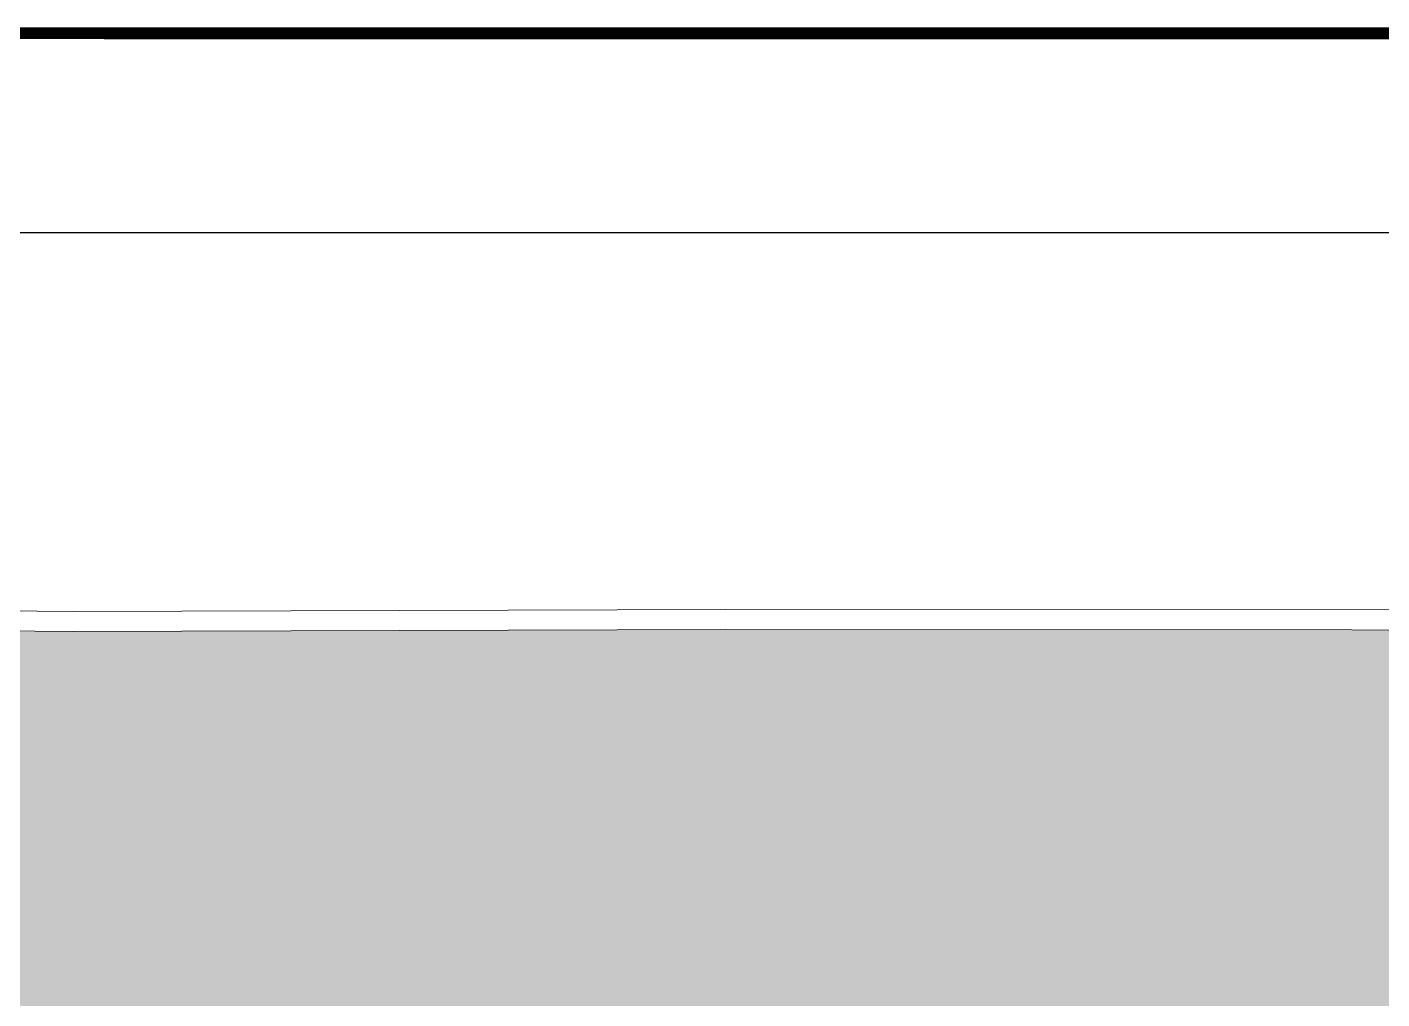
# Model space of a CAD drawing. Header units: inches. Extents: x 27644242 to 29005101, y -955243 to 216979.
# Drawn here: x 28720668 to 28736169, y -174952 to -163837 of the extents above; entities that cross this region are included whole.
import ezdxf

# ---------------------------------------------------------------- set-up
doc = ezdxf.new("R2010")
doc.units = ezdxf.units.IN
doc.header["$MEASUREMENT"] = 0
doc.layers.get('Defpoints').update_dxf_attribs({"color": 8})
doc.layers.add('HATCH', color=9, linetype='Continuous')
doc.layers.add('RVA Site Boundary', color=17, linetype='Continuous', lineweight=15)

msp = doc.modelspace()

# ---------------------------------------------------------------- hatches: boundary and pattern name
at = {"layer": 'HATCH', "ltscale": 500, "true_color": 0x1f7f00, "transparency": 33554508}
h = msp.add_hatch(color=86, dxfattribs=at)
h.dxf.hatch_style = 1
h.paths.add_polyline_path([(28779889.8488042, -183812.7318485989), (28786372.80868051, -182094.8868078888), (28789422.17886274, -181346.2511612159), (28792994.83358744, -180609.6777563761), (28793157.15561641, -180576.1591191301), (28793126.05554175, -180443.6547557286), (28790698.81823278, -170850.8972153136), (28767243.48831504, -170752.9222205529), (28742984.13939894, -170733.9467096939), (28728662.28133105, -170728.6483600027), (28716553.18119384, -170764.3595192509), (28716553.18119384, -176566.965701617), (28773507.8961615, -176566.965701617), (28773507.8961615, -185652.1770904792)])

# ---------------------------------------------------------------- linework, layer by layer
at = {"layer": 'Defpoints', "linetype": 'Continuous', "const_width": 154.4264220221692}
msp.add_lwpolyline([(28798160.52802434, -163914.0877284195), (28798160.52802243, -238164.0877283897), (28689573.81143682, -238164.08772608), (28689573.81143873, -163914.0877261173)], close=True, dxfattribs=at)
at = {"layer": 'Defpoints', "color": 1, "ltscale": 500}
msp.add_lwpolyline([(28689580.45462982, -214486.0713208785), (28798167.17121448, -214486.0713208785), (28798167.17121448, -166190.8752603096), (28689580.45462982, -166190.8752603096)], close=True, dxfattribs=at)
at = {"layer": 'RVA Site Boundary', "ltscale": 500}
for points in [[(28749606.42462811, -201316.3515056358), (28742304.78558964, -201733.2497753831), (28734332.78511263, -202458.9086555277), (28734049.91174218, -202518.9408659899), (28733451.43443372, -202660.8151436065), (28714532.93111013, -207638.0233600138), (28712893.07794653, -208103.6197637722), (28712617.92701108, -208181.1269317623), (28711491.96059737, -208443.0844393517), (28711137.17756658, -208524.7244491055), (28707523.8079549, -209540.2778061563), (28707182.42539019, -209688.1464778344), (28706827.51258396, -208866.1617998212), (28701891.20449826, -197433.5801891774), (28694440.78779712, -180338.6140598768), (28690189.54789661, -170728.8450536959), (28698006.81335644, -170626.2324798615), (28714624.73442869, -170461.4911823904), (28721195.2184831, -170520.6686056149), (28728661.98472723, -170498.6482345387), (28742984.27190394, -170503.9467429802), (28767244.05862946, -170522.9225962877)], [(28749606.42462811, -201316.3515056357), (28742304.78558964, -201733.2497753829), (28734332.78511263, -202458.9086555275), (28734049.91174218, -202518.9408659897), (28733451.43443372, -202660.8151436062), (28714532.93111013, -207638.0233600136), (28712893.07794653, -208103.6197637719), (28712617.92701108, -208181.1269317621), (28711491.96059737, -208443.0844393515), (28711137.17756658, -208524.7244491053), (28707523.8079549, -209540.2778061561), (28707182.42539019, -209688.1464778342), (28706827.51258396, -208866.1617998211), (28701891.20449826, -197433.5801891772), (28694440.78779712, -180338.6140598767), (28690189.54789661, -170728.8450536957), (28698006.81335644, -170626.2324798614), (28714624.73442869, -170461.4911823902), (28721195.2184831, -170520.6686056147), (28728661.98472723, -170498.6482345385), (28742984.27190394, -170503.94674298), (28767244.05862946, -170522.9225962876)]]:
    msp.add_lwpolyline(points, dxfattribs=at)
at = {"layer": 'RVA Site Boundary', "color": 5, "ltscale": 500}
for points in [[(28749606.42462811, -201316.351505634), (28742304.78558964, -201733.2497753804), (28734332.78511263, -202458.9086555248), (28734049.91174218, -202518.9408659866), (28733451.43443372, -202660.8151436044), (28714532.93111013, -207638.0233600108), (28712893.07794653, -208103.6197637697), (28712617.92701108, -208181.126931761), (28711491.96059737, -208443.084439349), (28711137.17756658, -208524.7244491024), (28707523.8079549, -209540.2778061559), (28707182.42539019, -209688.1464778339), (28706827.51258396, -208866.1617998188), (28701891.20449826, -197433.5801891764), (28694440.78779712, -180338.6140598734), (28690189.54789661, -170728.8450536957), (28698006.81335644, -170626.2324798597), (28714624.73442869, -170461.4911823874), (28721195.2184831, -170520.6686056113), (28728661.98472723, -170498.6482345355), (28742984.27190394, -170503.9467429785), (28767244.05862946, -170522.9225962875)], [(28749589.42860111, -201086.9473232777), (28742287.80044734, -201503.8449715452), (28734298.36592355, -202231.090802281), (28733999.50417957, -202294.5161119336), (28733395.64014441, -202437.6673602046), (28714472.25612546, -207416.1596230607), (28712830.48709325, -207882.2999910934), (28712560.65695057, -207958.3083468861), (28711440.11261603, -208219.0044009087), (28711080.24040465, -208301.8154947249), (28707446.63415877, -209323.0564464639), (28707302.30496607, -209385.5721347722), (28707038.67020895, -208774.9891207551), (28702102.20674956, -197342.0476617367), (28694651.38068237, -180246.1422428777), (28690540.76747239, -170954.2546180627), (28698009.46276272, -170856.2175166135), (28714624.83871953, -170691.5014500723), (28721194.52189348, -170750.6716601225), (28728662.28133105, -170728.6483600028), (28742984.13939894, -170733.946709694), (28767243.48831504, -170752.9222205529)]]:
    msp.add_lwpolyline(points, dxfattribs=at)

doc.saveas('drawing.dxf')
